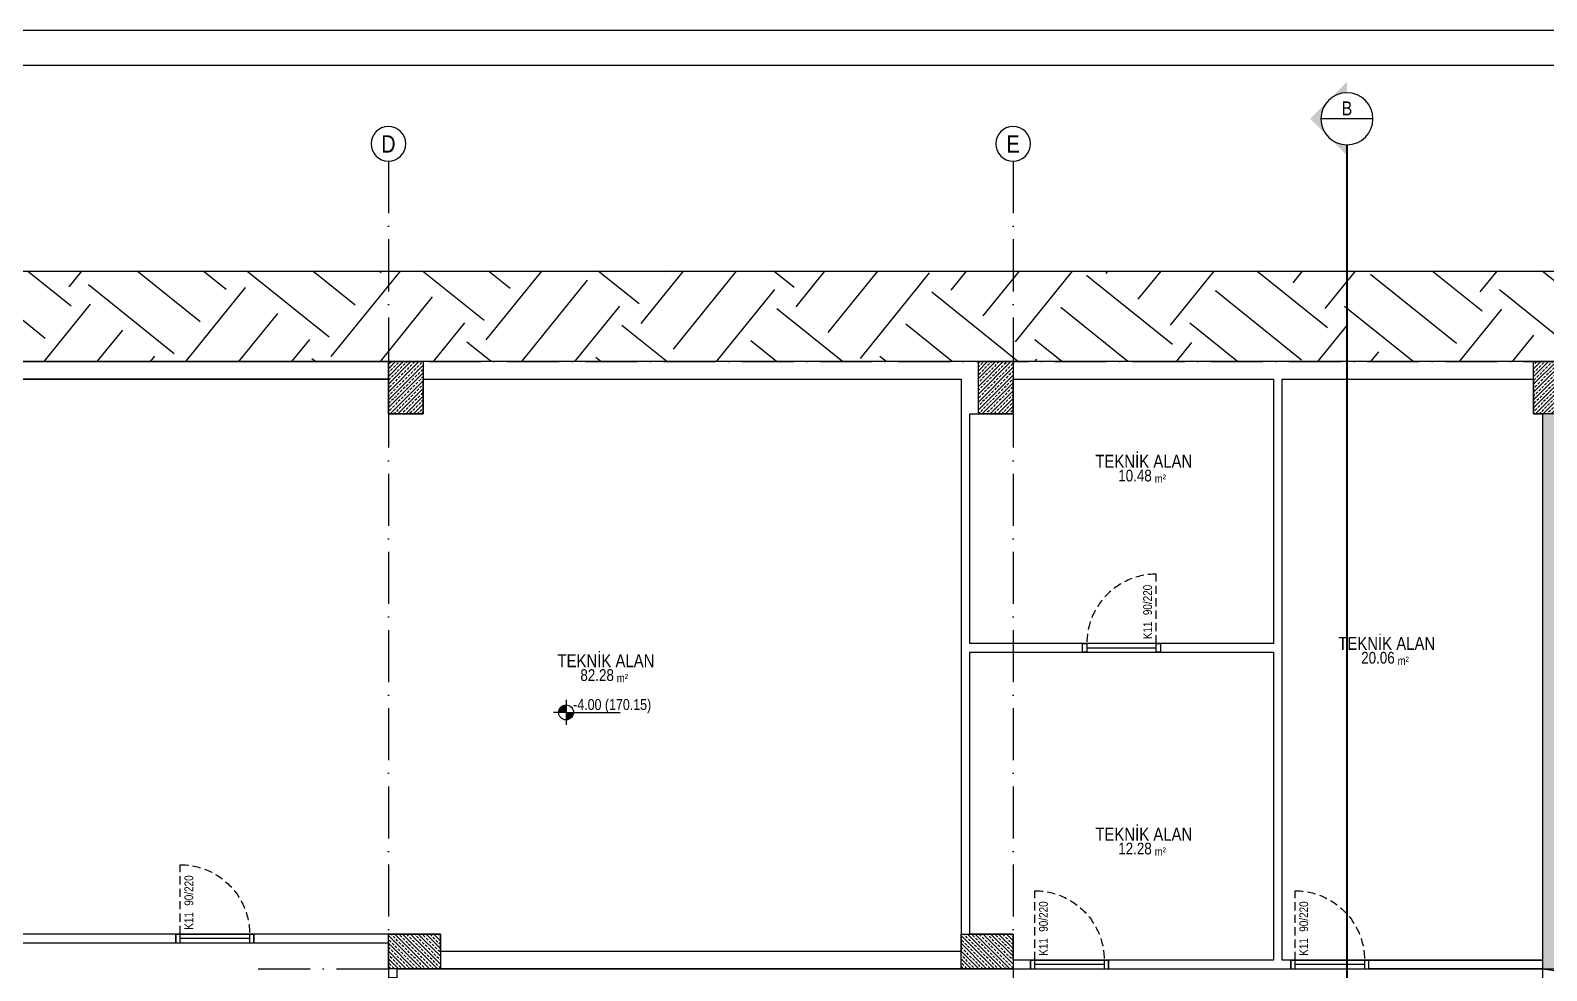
# Model space of a CAD drawing. Header units: millimetres. Extents: x 82776 to 137242, y 11666 to 27998.
# Drawn here: x 99979 to 101727, y 22469 to 23554 of the extents above; entities that cross this region are included whole.
import ezdxf
from ezdxf.enums import TextEntityAlignment as Align

# ---------------------------------------------------------------- set-up
doc = ezdxf.new("R2010")
doc.units = ezdxf.units.MM
for name, pattern in [('ACAD_ISO10W100', [18, 12, -3, 0, -3]), ('DASHED', [15, 10, -5]), ('GC5102G0200$0$HIDDEN', [9.524999999999995, 6.349999999999998, -3.174999999999998])]:
    doc.linetypes.add(name, pattern=pattern)
doc.layers.add('0_IFC_Area', color=100, linetype='Continuous', plot=False)
for name, color, linetype in [('0_IFC_Door_Text', 11, 'Continuous'), ('0_IFC_Elevation_3', 21, 'Continuous'), ('0_IFC_Grid', 14, 'ACAD_ISO10W100'), ('0_IFC_Grid_Text_100', 14, 'Continuous'), ('0_IFC_Hatch', 250, 'Continuous'), ('0_IFC_Hatch_Structure', 251, 'Continuous'), ('0_IFC_Legend_Viewport', 7, 'Continuous'), ('0_IFC_Notation_Level_200', 160, 'Continuous'), ('0_IFC_Notation_Section_50', 10, 'Continuous'), ('0_IFC_Room_Text(No)_50', 12, 'Continuous'), ('0_IFC_Text_Explanation_50', 231, 'Continuous'), ('1_IFC_Concrete_Section', 50, 'Continuous'), ('1_IFC_Door', 83, 'Continuous'), ('2_IFC_Wall', 130, 'Continuous')]:
    doc.layers.add(name, color=color, linetype=linetype)
doc.styles.add('IFC_TEXT', font='ARIALN.TTF')
pattern_1 = [(225, (-98017.97217971752, -21881.32301726481), (4.490128060534575, -4.490128060534577), []), (225, (-98022.4623097175, -21881.32301726481), (4.490128060534575, -4.490128060534577), [3.174999999999999, -1.587499999999999])]

# ---------------------------------------------------------------- blocks, each defined once
blk = doc.blocks.new('*U706')
at = {"layer": '0_IFC_Legend_Viewport', "transparency": 33554687}
blk.add_lwpolyline([(-4296.486692508752, 2920.000000000932), (0, 2920.000000000932), (0, 0), (-4296.486692508752, 0)], close=True, dxfattribs=at)
at = {"style": 'IFC_TEXT'}
for tag, p in [('PAFTA', (-2975.272129419265, 17.92217528726905)), ('KOT', (-1159.062316709198, 17.96195260528475)), ('OLCEK', (-110.4468044673558, 17.90858112834394))]:
    blk.add_attdef(tag, p, '', height=35, dxfattribs=at)
blk = doc.blocks.new('B NK ST')
at = {"layer": '0_IFC_Hatch_Structure', "transparency": 33554687}
h = blk.add_hatch(dxfattribs=at)
h.set_pattern_fill('ANSI33', color=256, angle=180)
h.set_pattern_definition(pattern_1)
h.paths.add_polyline_path([(639.9930141420773, 1229.999999999316), (679.9930141420773, 1229.999999999272), (679.9930141420045, 1169.999999999272), (639.9930141420045, 1169.999999999316)])
h = blk.add_hatch(dxfattribs=at)
h.set_pattern_fill('ANSI33', color=256, angle=180)
h.set_pattern_definition(pattern_1)
h.paths.add_polyline_path([(1319.979375566981, 1229.999999998588), (1359.979375566982, 1229.999999997613), (1359.979375566909, 1169.999999997613), (1319.979375566909, 1169.999999998588)])
h = blk.add_hatch(dxfattribs=at)
h.set_pattern_fill('ANSI33', color=256, angle=180)
h.set_pattern_definition(pattern_1)
h.paths.add_polyline_path([(1960.000000001557, 1229.999999997904), (2000.000000001557, 1229.999999997861), (2000.000000001499, 1169.999999997861), (1960.000000001499, 1169.999999997904)])
at = {"layer": '1_IFC_Concrete_Section'}
for points in [[(639.9930141420773, 1229.999999999316), (679.9930141420773, 1229.999999999272), (679.9930141420045, 1169.999999999272), (639.9930141420045, 1169.999999999316)], [(1319.979375566981, 1229.999999998588), (1359.979375566982, 1229.999999997613), (1359.979375566909, 1169.999999997613), (1319.979375566909, 1169.999999998588)], [(1960.000000001557, 1229.999999997904), (2000.000000001557, 1229.999999997861), (2000.000000001499, 1169.999999997861), (1960.000000001499, 1169.999999997904)]]:
    blk.add_lwpolyline(points, close=True, dxfattribs=at)
blk = doc.blocks.new('B B1 ST')
at = {"layer": '0_IFC_Hatch_Structure', "transparency": 33554687}
h = blk.add_hatch(dxfattribs=at)
h.set_pattern_fill('ANSI33', color=256, angle=180)
h.set_pattern_definition([(225, (-94669.72188370251, -21180.15225988277), (4.490128060534575, -4.490128060534577), []), (225, (-94674.2120137025, -21180.15225988277), (4.490128060534575, -4.490128060534577), [3.174999999999999, -1.587499999999999])])
h.paths.add_polyline_path([(1970.000000000815, 529.997388513293), (2590.000000017463, 529.997388513293), (2590.000000017463, 559.9973885132931), (2000.000000000844, 559.9973885128275), (2000.000000001499, 1169.999999997861), (1970.000000001499, 1169.999999997861)])
h = blk.add_hatch(dxfattribs=at)
h.set_pattern_fill('ANSI33', color=256, angle=89.99999999999999)
h.set_pattern_definition([(134.9999999999999, (-22411.3300031221, 99827.9651938588), (-4.490128060534578, -4.490128060534575), []), (134.9999999999999, (-22411.3300031221, 99832.45532385883), (-4.490128060534578, -4.490128060534575), [3.174999999999999, -1.587499999999999])])
h.paths.add_polyline_path([(699.9930141420045, 569.9999999992432), (699.9930141419609, 529.9999999992433), (639.9930141419608, 529.999999999316), (639.9930141420045, 569.999999999316)])
h = blk.add_hatch(dxfattribs=at)
h.set_pattern_fill('ANSI33', color=256, angle=89.99999999999999)
h.set_pattern_definition([(134.9999999999999, (-21751.34364169791, 99827.9651938588), (-4.490128060534578, -4.490128060534575), []), (134.9999999999999, (-21751.34364169791, 99832.45532385883), (-4.490128060534578, -4.490128060534575), [3.174999999999999, -1.587499999999999])])
h.paths.add_polyline_path([(1359.979375566196, 569.9999999992469), (1359.979375566152, 529.9999999992469), (1299.979375566152, 529.9999999993197), (1299.979375566196, 569.9999999993196)])
at = {"layer": '1_IFC_Concrete_Section', "elevation": 425.7431030273437}
blk.add_lwpolyline([(1970.000000000815, 529.997388513293), (2590.000000017463, 529.997388513293), (2590.000000017463, 559.9973885132931), (2000.000000000844, 559.9973885128275), (2000.000000001499, 1169.999999997861), (1970.000000001499, 1169.999999997861), (1970.000000000815, 529.997388513293)], close=True, dxfattribs=at)
at = {"layer": '1_IFC_Concrete_Section'}
for points in [[(699.9930141420045, 569.9999999992432), (699.9930141419609, 529.9999999992433), (639.9930141419608, 529.999999999316), (639.9930141420045, 569.999999999316)], [(1359.979375566196, 569.9999999992469), (1359.979375566152, 529.9999999992469), (1299.979375566152, 529.9999999993197), (1299.979375566196, 569.9999999993196)]]:
    blk.add_lwpolyline(points, close=True, dxfattribs=at)
blk.add_blockref('B NK ST', (0, 0))
blk = doc.blocks.new('0_IFC_AXIS_TEXT_100')
at = {"layer": '0_IFC_Grid_Text_100'}
blk.add_circle((0, 1000), 1000, dxfattribs=at)
at = {"layer": '0_IFC_Grid_Text_100', "style": 'IFC_TEXT'}
blk.add_attdef('AXIS_NO', text='', height=1000, dxfattribs=at).set_placement((0, 992.7158909265999), align=Align.MIDDLE_CENTER)
blk = doc.blocks.new('B_B1 AKS')
at = {"layer": '0_IFC_Grid', "ltscale": 5}
for points in [[(639.9999999992141, 1461.138807626761), (639.9999999976862, -154.9999998745697)], [(1359.999999999214, 1461.138807626761), (1359.999999997686, -154.9999998745697)], [(-1025.000000009168, 1230.000000000768), (2715.000000016284, 1229.999999995401)], [(489.9999999983702, 530.0000000006439), (2715.000000016284, 529.9999999954016)]]:
    blk.add_lwpolyline(points, dxfattribs=at)
ref = blk.add_blockref('0_IFC_AXIS_TEXT_100', (639.9999999992141, 1461.138807626761), dxfattribs=dict(xscale=-0.02, yscale=0.02, zscale=0.02, rotation=0.0064968962269241))
ref.add_attrib('AXIS_NO', 'D', dxfattribs={"layer": '0_IFC_Grid_Text_100', "height": 20.00000000000003, "rotation": 0.006496897297367, "style": 'IFC_TEXT'}).set_placement((639.9977486731077, 1480.993125317938), align=Align.MIDDLE_CENTER)
ref = blk.add_blockref('0_IFC_AXIS_TEXT_100', (1359.999999999214, 1461.138807626761), dxfattribs=dict(xscale=-0.02, yscale=0.02, zscale=0.02, rotation=0.0064968962269241))
ref.add_attrib('AXIS_NO', 'E', dxfattribs={"layer": '0_IFC_Grid_Text_100', "height": 20.00000000000003, "rotation": 0.006496897297367, "style": 'IFC_TEXT'}).set_placement((1359.997748673108, 1480.993125317938), align=Align.MIDDLE_CENTER)
blk = doc.blocks.new('0_IFC_DOOR_TAG_50')
at = {"layer": '0_IFC_Door_Text', "style": 'IFC_TEXT'}
for tag, p in [('DOOR_TYPE', (0, 0)), ('DOOR_SIZE', (27.70349067652205, 0))]:
    blk.add_attdef(tag, p, '', height=10, dxfattribs=at)
blk = doc.blocks.new('B_B1_KAPI POZU')
at = {"transparency": 33554687, "rotation": 90}
for p in [(-480.010312216269, 909.999999939213, 425.7431030273437), (-1585.000000005835, 575.000000003154), (-600.0206244338041, 544.9973885175095, 425.7431030273437), (-299.9999999991414, 544.9973885171821, 425.7431030273437)]:
    blk.add_blockref('0_IFC_DOOR_TAG_50', p, dxfattribs=at).add_auto_attribs({'DOOR_TYPE': 'K11', 'DOOR_SIZE': '90/220'})
blk = doc.blocks.new('0_IFC_ROOM_TEXT_50')
at = {"layer": '0_IFC_Room_Text(No)_50', "insert": (13.22331008534548, -40.01630319140645), "char_height": 9.625, "attachment_point": 1, "style": 'IFC_TEXT'}
blk.add_mtext_dynamic_manual_height_columns('m²', width=16.69487349254196, gutter_width=6.875, heights=[0], dxfattribs=at)
at = {"layer": '0_IFC_Room_Text(No)_50', "style": 'IFC_TEXT'}
blk.add_attdef('ROOM_NUMBER', text='', height=7.700000000000001, dxfattribs=at).set_placement((0.6849643504997402, -10.73308384955157), align=Align.CENTER)
blk.add_attdef('ROOM_NAME', text='', height=13.475, dxfattribs=at).set_placement((0.6849643504997402, -24.84347337585382), align=Align.MIDDLE_CENTER)
blk.add_attdef('AREA', text='', height=13.475, dxfattribs=at).set_placement((9.849994887520786, -49.66181076269027), align=Align.RIGHT)
at = {"layer": '0_IFC_Text_Explanation_50', "style": 'IFC_TEXT', "flags": 1}
for tag, p in [('DÖŞEME:', (-41.0869077197376, -64.38477755741962)), ('DUVAR:', (-41.0869077197376, -75.47867937905733)), ('TAVAN:', (-41.0869077197376, -86.74387982443045))]:
    blk.add_attdef(tag, p, '', height=7.700000000000001, dxfattribs=at)
blk = doc.blocks.new('A_B1_NET ALAN')
at = {"layer": '0_IFC_Area', "elevation": 425.7431030273437}
for points in [[(-700.0206244326546, 550.0000000014588), (-1300.006985858024, 550.0000000013824), (-1300.006985857995, 570.0000000013824), (-1360.000000016327, 570.0000000014552), (-1970.000000005806, 570.0000000021209), (-1970.000000005151, 1170.000000002106), (-1959.999999998515, 1170.000000002095), (-1959.999999998472, 1210.000289423958), (-1360.006985857952, 1209.999999938707), (-1360.006985857995, 1170.000000001455), (-1320.006985857995, 1170.000000001411), (-1319.88232734875, 1209.999999939744), (-700.0206244319415, 1210.000289422431)], [(-339.9999999983847, 904.9999999377796), (-690.0206244338042, 904.9999999377796), (-690.0206244338042, 1170.000000000728), (-640.0000000157306, 1170.000000000676), (-640.0206244330474, 1209.999855195569), (-339.9999999983847, 1209.999999937779)], [(-29.99999999917054, 539.9973885154322), (-329.9999999991123, 539.9973885157597), (-329.9999999983847, 1209.999999938118), (-39.9999999984575, 1209.999999937779), (-39.99999999850115, 1170.000000000043), (-29.99999999850115, 1170)], [(-339.9999999991414, 539.9973885157705), (-640.0000000163564, 539.997388516098), (-640.0206244338042, 570.0000000013861), (-690.0206244337605, 570.0000000014479), (-690.0206244338042, 894.9999999377796), (-339.9999999987485, 895.0002894222707)]]:
    blk.add_lwpolyline(points, close=True, dxfattribs=at)
at = {"layer": '0_IFC_Area'}
for points in [[(-1360.007014816583, 420.0000000014552), (-2870.000000005996, 420.0000000014552), (-2870.000000005632, 544.9999321953364), (-1970.000000005835, 544.9999322011681), (-1970.000000005821, 559.9998552589313), (-1360.00698585801, 560.0000000014552)], [(-1350.006985858039, 420.0000000014552), (-1350.006985858039, 530.0002894859354), (589.9999999836436, 529.9973885154322), (590.0000000174913, 359.9973948493571), (-189.9981423717254, 359.9970860659923), (-189.9981423549761, 344.9999999453102), (-639.9934529288294, 345.0000000083055), (-639.9958163473493, 420.0000000014552)]]:
    blk.add_lwpolyline(points, close=True, dxfattribs=at)
ref = blk.add_blockref('0_IFC_ROOM_TEXT_50', (-490.0103122157161, 1139.999927566674, 425.7431030273437))
ref.add_attrib('ROOM_NAME', 'TEKNİK ALAN', dxfattribs={"layer": '0_IFC_Room_Text(No)_50', "height": 14.99999999999999, "style": 'IFC_TEXT'}).set_placement((-489.3253478652914, 1115.15645419183, 425.7431030273437), align=Align.MIDDLE_CENTER)
ref.add_attrib('AREA', '10.48', dxfattribs={"layer": '0_IFC_Room_Text(No)_50', "height": 13.47499999999999, "style": 'IFC_TEXT'}).set_placement((-480.1603173281182, 1091.90168739884, 425.7431030273437), align=Align.RIGHT)
ref = blk.add_blockref('0_IFC_ROOM_TEXT_50', (-210.0103122157889, 929.9999275666742, 425.7431030273437))
ref.add_attrib('ROOM_NAME', 'TEKNİK ALAN', dxfattribs={"layer": '0_IFC_Room_Text(No)_50', "height": 14.99999999999999, "style": 'IFC_TEXT'}).set_placement((-209.3253478653642, 905.1564541918306, 425.7431030273437), align=Align.MIDDLE_CENTER)
ref.add_attrib('AREA', '20.06', dxfattribs={"layer": '0_IFC_Room_Text(No)_50', "height": 13.47499999999999, "style": 'IFC_TEXT'}).set_placement((-200.160317328191, 881.9016873988402, 425.7431030273437), align=Align.RIGHT)
ref = blk.add_blockref('0_IFC_ROOM_TEXT_50', (-1109.951475890353, 909.9999999388419, 425.7431030273437))
ref.add_attrib('ROOM_NAME', 'TEKNİK ALAN', dxfattribs={"layer": '0_IFC_Room_Text(No)_50', "height": 14.99999999999999, "style": 'IFC_TEXT'}).set_placement((-1109.266511539928, 885.1565265639983, 425.7431030273437), align=Align.MIDDLE_CENTER)
ref.add_attrib('AREA', '82.28', dxfattribs={"layer": '0_IFC_Room_Text(No)_50', "height": 13.47499999999999, "style": 'IFC_TEXT'}).set_placement((-1100.101481002755, 861.9017597710081, 425.7431030273437), align=Align.RIGHT)
ref = blk.add_blockref('0_IFC_ROOM_TEXT_50', (-490.0103122157161, 709.999927566674, 425.7431030273437))
ref.add_attrib('ROOM_NAME', 'TEKNİK ALAN', dxfattribs={"layer": '0_IFC_Room_Text(No)_50', "height": 14.99999999999999, "style": 'IFC_TEXT'}).set_placement((-489.3253478652914, 685.1564541918304, 425.7431030273437), align=Align.MIDDLE_CENTER)
ref.add_attrib('AREA', '12.28', dxfattribs={"layer": '0_IFC_Room_Text(No)_50', "height": 13.47499999999999, "style": 'IFC_TEXT'}).set_placement((-480.1603173281182, 661.9016873988402, 425.7431030273437), align=Align.RIGHT)
blk = doc.blocks.new('*U1082')
at = {"layer": '0_IFC_Room_Text(No)_50'}
h = blk.add_hatch(color=256, dxfattribs=at)
h.paths.add_polyline_path([(1060.660171091608, -2.355e-13), (530.3300855458044, 530.3300855458019, -0.4142135623730946), (530.3300855458042, -530.3300855458044)])
h.paths.add_polyline_path([(530.3300855458042, -530.3300855458044, -0.1989123673796579), (-1.665e-13, -749.9999995133613), (4.312e-12, -1060.660171091602)])
h.paths.add_polyline_path([(530.3300855458044, 530.3300855458019), (2.355e-13, 1060.660171091608), (1.665e-13, 749.999999513359, -0.198912367379658)])
at = {"layer": '0_IFC_Room_Text(No)_50', "linetype": 'Continuous'}
blk.add_line((-749.999999513359, 0), (749.999999513359, 0), dxfattribs=at)
blk.add_circle((0, 0), 749.9999995133599, dxfattribs=at)
at = {"layer": '0_IFC_Room_Text(No)_50', "style": 'IFC_TEXT'}
blk.add_attdef('NO', text='', height=399.9999999996362, dxfattribs=at).set_placement((0, 99.99999999990905), align=Align.CENTER)
for p in [(0, -99.99999999990905), (0, -373.5694305433572)]:
    blk.add_attdef('SHEET', text='', height=199.9999999998181, dxfattribs=at).set_placement(p, align=Align.TOP_CENTER)
blk = doc.blocks.new('B BLOK_KESIT YERLERI_B1')
at = {"layer": '0_IFC_Notation_Section_50', "linetype": 'DASHED', "ltscale": 3, "const_width": 2}
blk.add_lwpolyline([(-9.458745e-10, -494.558384186148), (2.3719622e-09, 1235.441615813852)], dxfattribs=at)
ref = blk.add_blockref('*U1082', (1.6880222e-09, 1265.441615799686), dxfattribs=dict(xscale=-0.0400000000259542, yscale=0.0400000000259542, zscale=0.0400000000259542))
ref.add_attrib('NO', 'B', dxfattribs={"layer": '0_IFC_Room_Text(No)_50', "height": 16.00000001036713, "style": 'IFC_TEXT'}).set_placement((1.6880222e-09, 1269.441615802276), align=Align.CENTER)
blk = doc.blocks.new('*U1504')
at = {"layer": '0_IFC_Hatch_Structure'}
blk.add_lwpolyline([(0, 0), (-90, 0)], dxfattribs=at)
at = {"layer": '1_IFC_Door', "linetype": 'GC5102G0200$0$HIDDEN', "ltscale": 1.5}
blk.add_lwpolyline([(-5, 0), (-5, 80)], dxfattribs=at)
at = {"layer": '1_IFC_Door'}
for points in [[(-85, 0), (-85, -10), (-90, -10), (-90, 0), (-85, 0)], [(-85, -5), (-5, -5), (-5, 0), (-85, 0)]]:
    blk.add_lwpolyline(points, dxfattribs=at)
blk.add_lwpolyline([(-5, -10), (-5, 0), (0, 0), (0, -10)], close=True, dxfattribs=at)
at = {"layer": '1_IFC_Door', "linetype": 'GC5102G0200$0$HIDDEN', "ltscale": 1.5}
blk.add_arc((-5, 0), 80, 90, 180, dxfattribs=at)
blk = doc.blocks.new('*U1588')
at = {"layer": '0_IFC_Hatch_Structure'}
blk.add_lwpolyline([(0, 0), (-90, 0)], dxfattribs=at)
at = {"layer": '1_IFC_Door', "linetype": 'GC5102G0200$0$HIDDEN', "ltscale": 1.5}
blk.add_lwpolyline([(-5, 0), (-5, 80)], dxfattribs=at)
at = {"layer": '1_IFC_Door'}
for points in [[(-85, 0), (-85, -9.999999999068683), (-90, -9.999999999068683), (-90, 0), (-85, 0)], [(-85, -5), (-5, -5), (-5, 0), (-85, 0)]]:
    blk.add_lwpolyline(points, dxfattribs=at)
blk.add_lwpolyline([(-5, -9.999999999068683), (-5, 0), (0, 0), (0, -9.999999999068683)], close=True, dxfattribs=at)
at = {"layer": '1_IFC_Door', "linetype": 'GC5102G0200$0$HIDDEN', "ltscale": 1.5}
blk.add_arc((-5, 0), 80, 90, 180, dxfattribs=at)
blk = doc.blocks.new('*U1589')
at = {"layer": '0_IFC_Hatch_Structure'}
blk.add_lwpolyline([(0, 0), (-90, 0)], dxfattribs=at)
at = {"layer": '1_IFC_Door', "linetype": 'GC5102G0200$0$HIDDEN', "ltscale": 1.5}
blk.add_lwpolyline([(-5, 0), (-5, 80)], dxfattribs=at)
at = {"layer": '1_IFC_Door'}
for points in [[(-85, 0), (-85, -9.999999999068683), (-90, -9.999999999068683), (-90, 0), (-85, 0)], [(-85, -5), (-5, -5), (-5, 0), (-85, 0)]]:
    blk.add_lwpolyline(points, dxfattribs=at)
blk.add_lwpolyline([(-5, -9.999999999068683), (-5, 0), (0, 0), (0, -9.999999999068683)], close=True, dxfattribs=at)
at = {"layer": '1_IFC_Door', "linetype": 'GC5102G0200$0$HIDDEN', "ltscale": 1.5}
blk.add_arc((-5, 0), 80, 90, 180, dxfattribs=at)
blk = doc.blocks.new('B_B1 PLAN')
at = {"layer": '0_IFC_Elevation_3', "elevation": 425.7431030273437}
for points in [[(1970.000000000815, 529.997388513293), (1970.000000000568, 359.9999999964712)], [(1970.000000000815, 529.997388513293), (2590.000000017463, 444.9973916804883), (1970.00000000064, 359.9973948478764)]]:
    blk.add_lwpolyline(points, dxfattribs=at)
at = {"layer": '2_IFC_Wall', "elevation": 425.7431030273437}
for points in [[(40.00000000155705, 1229.99999993727), (639.9930141420627, 1229.999999936568), (639.9930141420627, 1209.999999936568), (40.00000000155705, 1209.99999993727)], [(1529.989687783731, 894.9999999356405), (1660.000000001251, 894.9999999356405), (1660.000000000829, 539.9973885136314), (1469.979375566196, 539.9973885138388), (1469.979375566196, 529.9973885138387), (1680.000000000859, 529.9973885136096), (1680.000000000859, 539.9973885136096), (1670.000000000829, 539.9973885136205), (1670.000000001615, 1209.999999935626), (1960.000000001542, 1209.999999935287), (1960.000000001542, 1229.999999935287), (1360.006985861037, 1229.99999993599), (1360.006985861037, 1209.99999993599), (1660.000000001615, 1209.999999935641), (1660.000000001251, 904.9999999356405), (1529.989687783731, 904.9999999356405)]]:
    blk.add_lwpolyline(points, close=True, dxfattribs=at)
for points in [[(1309.979375566196, 569.9999999993196), (1309.979375566196, 894.9999999356405), (1439.989687783731, 894.9999999356405), (1439.989687783731, 904.9999999356405), (1309.979375566196, 904.9999999356405), (1309.979375566196, 1169.999999998588), (1319.979375566967, 1169.999999998588), (1319.979375566967, 1229.999999935742), (680.1176726512494, 1229.999999937605), (680.1176726512494, 1209.999999937605), (1299.979375568058, 1209.9999999358), (1299.979375566196, 569.9999999993196)], [(1299.979375566181, 549.9999999993197), (699.9930141419899, 549.9999999999745)], [(639.9930141419608, 529.999999999316), (639.9930141419608, 519.999999999316), (649.9930141419609, 519.999999999316), (649.9930141419609, 529.999999999316)], [(1299.979375566152, 529.9999999993197), (699.9930141419609, 529.9999999999745)], [(1359.979375566152, 529.9973885139588), (1379.979375566196, 529.997388513937), (1379.979375566196, 539.997388513937), (1359.979375566166, 539.9973885139588)], [(1970.000000000815, 529.997388513293), (1770.000000000858, 529.9973885135114), (1770.000000000858, 539.9973885135113), (1970.000000000829, 539.9973885132931)]]:
    blk.add_lwpolyline(points, dxfattribs=at)
at = {"layer": '2_IFC_Wall'}
for points in [[(29.99999999417923, 559.9999999999818), (394.9999999941647, 559.9999999995816), (394.9999999941647, 569.9999999995816), (29.99999999419379, 569.9999999999818)], [(639.9930141420045, 569.999999999316), (484.9999999941647, 569.9999999994834), (484.9999999941647, 559.9999999994833), (639.99301414199, 559.999999999316)]]:
    blk.add_lwpolyline(points, dxfattribs=at)
at = {"transparency": 33554687}
blk.add_blockref('*U1589', (1529.989687783731, 904.9999999356405, 425.7431030273437), dxfattribs=at)
at = {"transparency": 33554687, "xscale": -1}
for name, p in [('*U1504', (394.9999999941647, 569.9999999995816)), ('*U1588', (1379.979375566196, 539.997388513937, 425.7431030273437)), ('*U1504', (1680.000000000859, 539.9973885136096, 425.7431030273437))]:
    blk.add_blockref(name, p, dxfattribs=at)
blk = doc.blocks.new('0_IFC_NOTATION_LEVEL_200')
at = {"layer": '0_IFC_Notation_Level_200'}
h = blk.add_hatch(color=256, dxfattribs=at)
h.dxf.hatch_style = 1
h.paths.add_polyline_path([(0, 1.164153e-10), (0, 576.0000000001164, 0.4142135623730951), (-576.0000000002328, 1.164153e-10)])
h.paths.add_polyline_path([(0, -575.9999999998836, 0.4142135623730951), (576, 1.164153e-10), (0, 1.164153e-10)])
for p, q in [((0, 0), (-960.0000000002328, 0)), ((0, 960.0000000001164), (0, -959.9999999998836)), ((0, 0), (4154.476455913624, 0))]:
    blk.add_line(p, q, dxfattribs=at)
blk.add_circle((0, 0), 575.9999999999998, dxfattribs=at)
at = {"layer": '0_IFC_Notation_Level_200', "style": 'IFC_TEXT'}
for tag, p in [('LEVEL_ABOVE', (549.1352774708066, 185.4269625312881)), ('LEVEL_BELOW', (549.1352774708066, -1005.370475320145))]:
    blk.add_attdef(tag, p, '', height=799.9999999999999, dxfattribs=at)

msp = doc.modelspace()

# ---------------------------------------------------------------- hatches: boundary and pattern name
at = {"layer": '0_IFC_Hatch'}
h = msp.add_hatch(dxfattribs=at)
h.set_pattern_fill('EARTH', color=256, scale=20, angle=51.13519194792226)
h.set_pattern_definition([(51.13519194792226, (-12363.29340357882, -11764.12743905511), (-19.19525954287901, 178.5764318466508), [127, -127]), (51.13519194792226, (-12400.37559571436, -11734.24346924816), (-19.19525954287901, 178.5764318466508), [127, -127]), (51.13519194792226, (-12437.45778784989, -11704.3594994412), (-19.19525954287901, 178.5764318466508), [127, -127]), (141.1351919479223, (-12439.85719529275, -11682.03744546037), (-178.5764318466508, -19.19525954287901), [127, -127]), (141.1351919479223, (-12409.97322548579, -11644.95525332483), (-178.5764318466508, -19.19525954287901), [127, -127]), (141.1351919479223, (-12380.08925567884, -11607.87306118929), (-178.5764318466508, -19.19525954287901), [127, -127])])
h.paths.add_polyline_path([(99151.63655780231, 23276.06105885396), (102351.6365578662, 23276.06105885396), (102351.6365578662, 22501.54872399552), (101751.6365578671, 22501.54872399505), (101751.6365579121, 23171.55133549122), (99751.636557836, 23171.55133537667), (99751.636557836, 22516.55126764204), (99151.63655784194, 22516.55126761116)])
h.paths.add_polyline_path([(98817.28434390954, 22467.22837683948), (98851.63655784298, 22467.22837683948), (98851.63655784298, 22081.55126764205), (99351.63655786045, 22081.55126767542), (99351.63655786045, 21976.55126767542), (99751.63655784845, 21976.55126767542), (99751.63655786627, 21941.55133544885), (101751.6365578662, 21941.55133544642), (101751.6365578669, 22271.54873032944), (102351.6365578662, 22271.54873032944), (102351.6365578662, 21941.55133547865), (102416.2517326917, 21941.55133547865), (102416.2517326917, 21658.39569482499), (98817.28434390954, 21658.39569482499)])

# ---------------------------------------------------------------- linework, layer by layer
msp.add_lwpolyline([(82776.3923434407, 23553.55783866957), (82776.39234344049, 20553.55783866957), (135318.5394499109, 20553.34124079677), (135318.5394499111, 23553.34124079677)], close=True)
at = {"layer": '0_IFC_Hatch', "elevation": 425.7431030273437}
msp.add_lwpolyline([(99151.63655780231, 23276.06105885396), (102351.6365578662, 23276.06105885396), (102351.6365578662, 22501.54872399552), (101751.6365578671, 22501.54872399505), (101751.6365579121, 23171.55133549122), (99751.636557836, 23171.55133537667), (99751.636557836, 22516.55126764204), (99151.63655784194, 22516.55126761116)], close=True, dxfattribs=at)

# ---------------------------------------------------------------- block references
for name, p in [('*U706', (102698.1166289322, 20593.55808665466)), ('B_B1 AKS', (99751.63655785154, 21941.55133548222, -425.7431030273437)), ('B B1 ST', (99751.63655786627, 21941.55133548222, -425.7431030273437))]:
    msp.add_blockref(name, p)

# ---------------------------------------------------------------- next in the draw order: block references
msp.add_blockref('B_B1 PLAN', (99751.63655786627, 21941.55133548222, -425.7431030273437))

# ---------------------------------------------------------------- next in the draw order: block references
for name, p in [('B BLOK_KESIT YERLERI_B1', (101496.4635126152, 22186.10971965301)), ('A_B1_NET ALAN', (101751.6365578662, 21941.55133548008, -425.7431030273437)), ('B_B1_KAPI POZU', (101751.6365578662, 21941.55133547865, -425.7431030273437))]:
    msp.add_blockref(name, p)
ref = msp.add_blockref('0_IFC_NOTATION_LEVEL_200', (100596.3850968136, 22767.21395776704), dxfattribs=dict(xscale=0.015, yscale=0.015, zscale=0.015))
ref.add_attrib('LEVEL_ABOVE', '-4.00 (170.15)', (100604.5965461665, 22769.99536219802), dxfattribs={"layer": '0_IFC_Notation_Level_200', "height": 12.49999999999995, "rotation": 359.9999999833248, "style": 'IFC_TEXT'})

doc.saveas('drawing.dxf')
